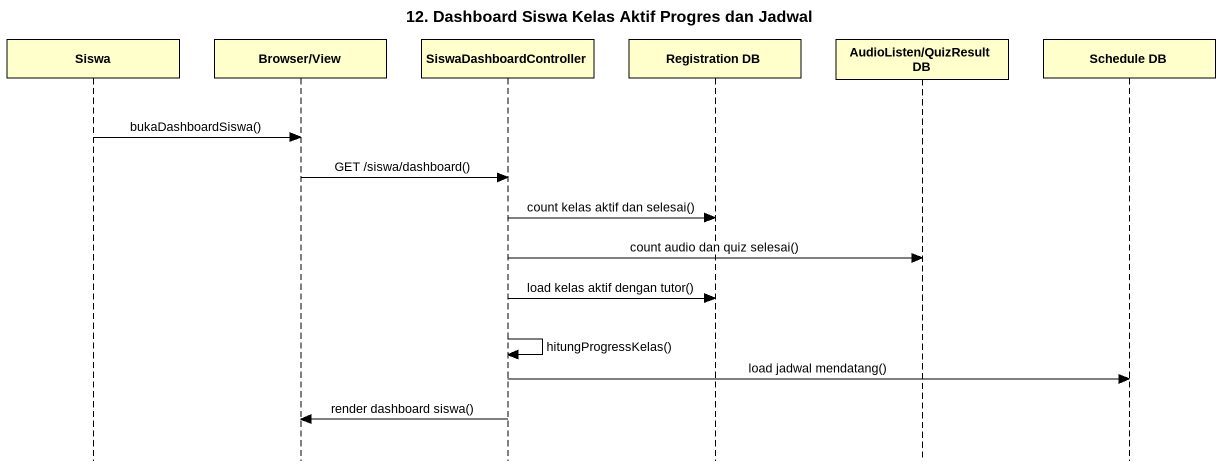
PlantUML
@startuml
title 12. Dashboard Siswa Kelas Aktif Progres dan Jadwal
hide footbox
participant Siswa
participant "Browser/View" as Browser_View
participant SiswaDashboardController
participant "Registration DB" as Registration_DB
participant "AudioListen/QuizResult DB" as AudioListen_QuizResult_DB
participant "Schedule DB" as Schedule_DB

Siswa -> Browser_View : bukaDashboardSiswa()
Browser_View -> SiswaDashboardController : GET /siswa/dashboard()
SiswaDashboardController -> Registration_DB : count kelas aktif dan selesai()
SiswaDashboardController -> AudioListen_QuizResult_DB : count audio dan quiz selesai()
SiswaDashboardController -> Registration_DB : load kelas aktif dengan tutor()
SiswaDashboardController -> SiswaDashboardController : hitungProgressKelas()
SiswaDashboardController -> Schedule_DB : load jadwal mendatang()
SiswaDashboardController -> Browser_View : render dashboard siswa()
@enduml
